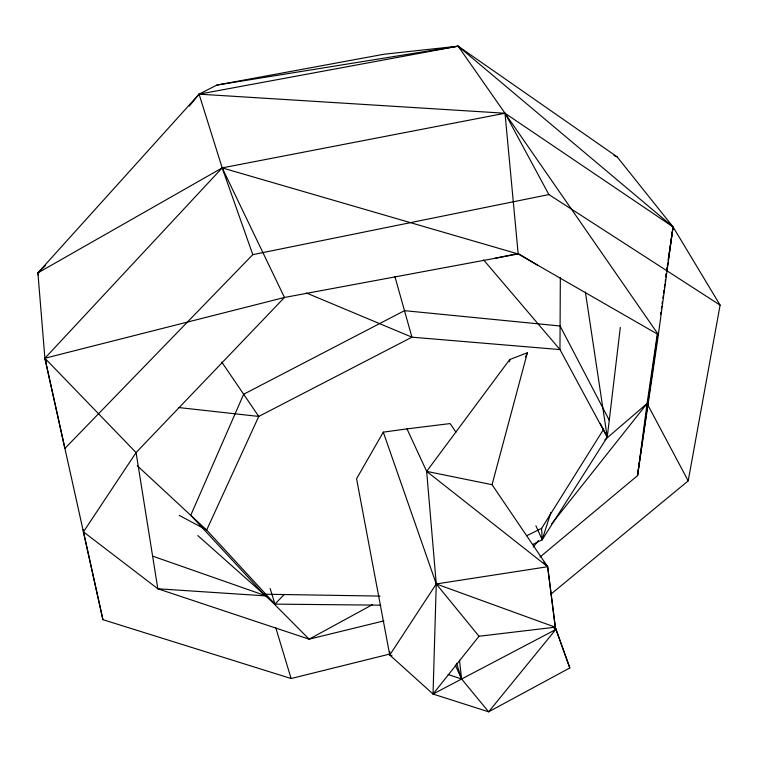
<?xml version="1.0" encoding="UTF-8"?>
<svg xmlns="http://www.w3.org/2000/svg" width="758" height="758" viewBox="0 0 758 758"><rect width="100%" height="100%" fill="white"/><g stroke="black" fill="none" stroke-linecap="round" stroke-linejoin="round"><path stroke-width="1.14" d="M560.333 277.712L559.972 349.58L607.243 437.148L542.178 539.791L532.675 544.519M392.009 655.793L389.764 655.045L356.573 478.753L383.292 432.145L406.989 428.886L426.659 471.372L492.056 484.694L547.655 566.728L555.226 627.188L569.817 667.94L488.635 711.819L433.036 694.034L389.764 655.045L389.801 651.501M509.679 361.651L509.736 359.51L527.379 352.764L492.056 484.694M543.884 562.199L547.655 566.728L555.699 629.566L433.036 694.034L436.257 583.954L426.659 471.372L509.736 359.51M600.336 423.4L607.243 437.148L620.309 327.428M657.394 333.359L647.076 403.55L637.516 475.664L539.923 557.121M550.914 594.158L688.207 480.875L720.1 305.133L548.887 194.569L252.793 254.631L64.885 448.461L44.902 358.24L37.9 272.899L199.07 94.144L216.873 85.067L384.164 54.206L458.154 46.181L617.183 156.887L673.057 226.898L658.37 334.619L637.516 475.664L657.707 334.344M660.54 314.485L660.872 312.154M661.374 308.648L661.715 306.317M662.047 303.977L662.378 301.646M662.88 298.14L663.212 295.8M663.544 293.469L664.046 289.963M664.378 287.623L664.88 284.127M665.211 281.786L665.552 279.456M665.884 277.115L666.386 273.61M666.718 271.279L667.883 263.102M668.215 260.761L673.057 226.898L458.154 46.181L216.873 85.067M665.827 276.026L666.178 273.685M666.689 270.18L667.04 267.839M667.381 265.499L667.722 263.159M668.243 259.653L673.057 226.898L505.008 113.245L458.154 46.181L199.07 94.144L189.339 106.063M535.906 525.739L542.178 539.791L550.895 512.399M525.474 356.961L527.379 352.764M526.905 535.66L541.629 528.326L603.662 429.17M389.764 655.045L436.257 583.954L547.655 566.728L426.659 471.372M533.272 547.039L538.407 540.558M551.625 523.892L647.076 403.55L688.207 480.875M433.036 694.034L478.999 636.256L555.226 627.188L569.817 667.94M389.944 654.012L291.1 678.524L102.917 619.674L44.902 358.24L222.189 167.888L505.008 113.245L658.37 334.619L518.178 253.977L222.189 167.888L37.9 272.899L38.402 275.211M197.847 535.584L274.964 604.126L284.098 594.547M37.9 272.899L45.527 265.518M604.875 439.82L647.076 403.55M372.5 604.619L309.122 639.174L157.825 588.776L83.465 531.879L83.228 529.539M46.465 362.703L44.902 358.24L284.477 297.468L518.178 253.977L505.008 113.245L199.07 94.144L222.189 167.888L252.793 254.631M383.87 620.897L309.122 639.174L266.162 595.921L152.538 556.088M495.163 258.26L518.131 253.466L537.318 264.987M406.989 428.886L450.129 423.58L455.956 432.174M137.198 465.658L206.659 530.05L274.964 604.126L380.743 605.168M379.966 596.082L263.822 594.215L190.741 515.288L243.659 394.245L404.488 310.666L560.096 325.987L609.261 420.226M266.162 595.921L157.825 588.776L136.07 452.583L44.902 358.24M178.803 407.558L258.762 416.436L411.935 337.177L559.972 349.58L483.661 259.985M448.12 674.497L461.594 678.988L488.635 711.819L555.699 629.566L554.6 627.463M383.292 432.145L436.257 583.954L555.226 627.188M306.507 293.033L411.935 337.177L394.88 276.462M613.952 155.466L617.183 156.887M179.248 515.364L206.659 530.05L258.762 416.436L221.762 362.078M553.179 627.065L555.699 629.566L554.486 627.548M436.257 583.954L478.999 636.256M673.057 226.898L720.1 305.133M505.008 113.245L548.887 194.569M222.189 167.888L284.477 297.468L136.07 452.583L83.465 531.879L102.917 619.674M455.236 665.003L461.594 678.988L459.471 660.19M456.562 663.241L461.594 678.988M270.132 588.445L274.964 604.126M275.732 627.605L291.1 678.524M585.394 292.048L607.243 437.148M541.629 528.326L542.178 539.791"/></g></svg>
